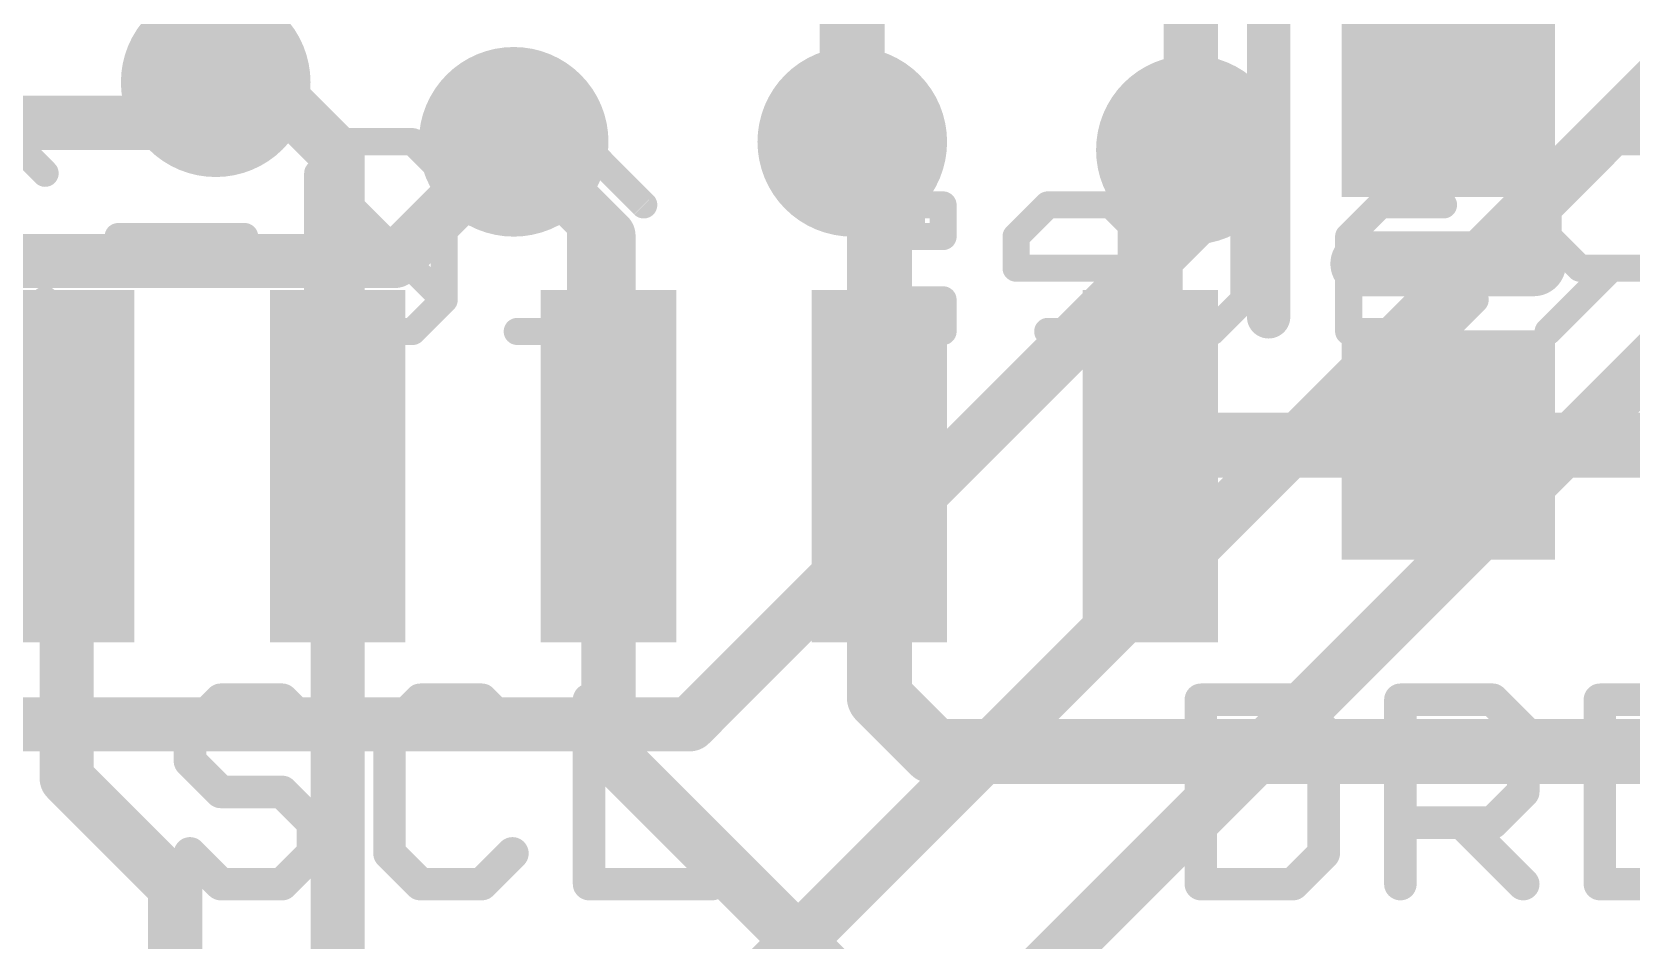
# Model space of a CAD drawing. Extents: x -9.1 to 30.1, y -12.8 to 22.4.
# Drawn here: x 6.89 to 14.39, y -0.7 to 3.56 of the extents above; entities that cross this region are included whole.
import ezdxf

# ---------------------------------------------------------------- set-up
doc = ezdxf.new("R2010")
doc.units = 0
for name, color, linetype in [('1', 12, 'CONTINUOUS'), ('16', 5, 'CONTINUOUS'), ('18', 110, 'CONTINUOUS'), ('21', 40, 'CONTINUOUS'), ('22', 6, 'CONTINUOUS')]:
    doc.layers.add(name, color=color, linetype=linetype)

# ---------------------------------------------------------------- blocks, each defined once
blk = doc.blocks.new('RECT')
blk.add_solid([(-0.5, -0.5), (0.5, -0.5), (-0.5, 0.5), (0.5, 0.5)])
blk = doc.blocks.new('ROUNDV')
at = {"const_width": 0.5}
blk.add_lwpolyline([(0, -0.25, 1), (0, 0.25, 1), (0, -0.25)], format="xyb", dxfattribs=at)

msp = doc.modelspace()

# ---------------------------------------------------------------- linework, layer by layer
at = {"layer": '1'}
for points, const_width in [([(7.747, 3.3274), (7.9791, 3.3274)], 0.254), ([(8.3185, 2.988), (7.9791, 3.3274)], 0.254), ([(9.144, 3.048), (9.1475, 3.048)], 0.254), ([(9.5885, 2.607), (9.1475, 3.048)], 0.254), ([(10.8585, 2.921), (10.7315, 3.048)], 0.3048), ([(8.3185, 1.5275), (8.3185, 2.988)], 0.254), ([(12.1285, 2.8194), (12.319, 3.0099)], 0.254), ([(10.8585, 1.5275), (10.8585, 2.921)], 0.3048), ([(12.1285, 1.5275), (12.1285, 2.8194)], 0.3048), ([(9.5885, 1.5275), (9.5885, 2.607)], 0.254), ([(12.2275, 1.6265), (12.1285, 1.5275)], 0.3048), ([(13.5255, 1.6265), (12.2275, 1.6265)], 0.3048), ([(13.5255, 1.6265), (15.0495, 1.6265)], 0.3048), ([(7.0485, 1.5275), (7.0485, 0.0635)], 0.254), ([(8.3185, 1.5275), (8.3185, -1.0795)], 0.254), ([(9.5885, 1.5275), (9.5885, 0.1905)], 0.254), ([(10.8585, 0.4445), (10.8585, 1.5275)], 0.3048), ([(11.1125, 0.1905), (10.8585, 0.4445)], 0.3048), ([(9.5885, 0.1905), (11.3665, -1.5875)], 0.254), ([(15.3035, 0.1905), (11.1125, 0.1905)], 0.3048), ([(7.0485, 0.0635), (7.5565, -0.4445)], 0.254), ([(7.5565, -0.4445), (7.5565, -2.6035)], 0.254)]:
    msp.add_lwpolyline(points, dxfattribs=dict(at, const_width=const_width))
for points, const_width in [([(7.747, 3.3909, 1), (7.747, 3.2639)], 0.127), ([(8.024, 3.3723, 1), (7.9342, 3.2825)], 0.127), ([(7.9791, 3.2639, 1), (7.9791, 3.3909)], 0.127), ([(9.144, 3.1115, 1), (9.144, 2.9845)], 0.127), ([(9.1924, 3.0929, 1), (9.1026, 3.0031)], 0.127), ([(9.1475, 2.9845, 1), (9.1475, 3.1115)], 0.127), ([(10.7854, 3.1019, 1), (10.6776, 2.9941)], 0.1524), ([(8.382, 2.988, 1), (8.255, 2.988)], 0.127), ([(8.2736, 2.9431, 1), (8.3634, 3.0329)], 0.127), ([(12.3639, 2.965, 1), (12.2741, 3.0548)], 0.127), ([(10.9347, 2.921, 1), (10.7823, 2.921)], 0.1524), ([(10.8046, 2.8671, 1), (10.9124, 2.9749)], 0.1524), ([(12.2047, 2.8194, 1), (12.0523, 2.8194)], 0.1524), ([(12.0836, 2.8643, 1), (12.1734, 2.7745)], 0.127), ([(9.652, 2.607, 1), (9.525, 2.607)], 0.127), ([(9.5436, 2.5621, 1), (9.6334, 2.6519)], 0.127), ([(12.2275, 1.7027, 1), (12.2275, 1.5503)], 0.1524), ([(12.2814, 1.5726, 1), (12.1736, 1.6804)], 0.1524), ([(13.5255, 1.7027, 1), (13.5255, 1.5503)], 0.1524), ([(13.5255, 1.5503, 1), (13.5255, 1.7027)], 0.1524), ([(7.112, 1.5275, 1), (6.985, 1.5275)], 0.127), ([(8.382, 1.5275, 1), (8.255, 1.5275)], 0.127), ([(9.652, 1.5275, 1), (9.525, 1.5275)], 0.127), ([(10.9347, 1.5275, 1), (10.7823, 1.5275)], 0.1524), ([(12.0746, 1.5814, 1), (12.1824, 1.4736)], 0.1524), ([(8.255, 1.5275, 1), (8.382, 1.5275)], 0.127), ([(9.525, 1.5275, 1), (9.652, 1.5275)], 0.127), ([(10.7823, 1.5275, 1), (10.9347, 1.5275)], 0.1524), ([(12.0523, 1.5275, 1), (12.2047, 1.5275)], 0.1524), ([(10.9124, 0.4984, 1), (10.8046, 0.3906)], 0.1524), ([(10.7823, 0.4445, 1), (10.9347, 0.4445)], 0.1524), ([(9.6334, 0.2354, 1), (9.5436, 0.1456)], 0.127), ([(11.1125, 0.2667, 1), (11.1125, 0.1143)], 0.1524), ([(11.0586, 0.1366, 1), (11.1664, 0.2444)], 0.1524), ([(9.525, 0.1905, 1), (9.652, 0.1905)], 0.127), ([(7.0934, 0.1084, 1), (7.0036, 0.0186)], 0.127), ([(6.985, 0.0635, 1), (7.112, 0.0635)], 0.127), ([(7.62, -0.4445, 1), (7.493, -0.4445)], 0.127), ([(7.5116, -0.4894, 1), (7.6014, -0.3996)], 0.127)]:
    msp.add_lwpolyline(points, format="xyb", dxfattribs=dict(at, const_width=const_width))
at = {"layer": '16'}
for points, const_width in [([(9.5885, -1.5875), (16.7005, 5.5245)], 0.254), ([(17.1577, 4.7001), (11.3665, -1.0911)], 0.254), ([(12.319, 4.572), (12.319, 3.0099)], 0.254), ([(10.7315, 3.048), (10.7315, 3.81)], 0.3048), ([(7.5565, 3.1369), (7.747, 3.3274)], 0.254), ([(7.5565, 3.1369), (0.9745, 3.1369)], 0.254), ([(8.5852, 2.4892), (9.144, 3.048)], 0.254), ([(12.319, 3.0099), (12.319, 2.667)], 0.254), ([(9.9695, 0.3175), (12.319, 2.667)], 0.254), ([(0.3048, 2.4892), (8.5852, 2.4892)], 0.254), ([(4.6355, 0.3175), (9.9695, 0.3175)], 0.254)]:
    msp.add_lwpolyline(points, dxfattribs=dict(at, const_width=const_width))
for points, const_width in [([(7.7919, 3.2825, 1), (7.7021, 3.3723)], 0.127), ([(7.5116, 3.1818, 1), (7.6014, 3.092)], 0.127), ([(7.5565, 3.0734, 1), (7.5565, 3.2004)], 0.127), ([(9.1889, 3.0031, 1), (9.0991, 3.0929)], 0.127), ([(10.6553, 3.048, 1), (10.8077, 3.048)], 0.1524), ([(12.3825, 3.0099, 1), (12.2555, 3.0099)], 0.127), ([(12.2555, 3.0099, 1), (12.3825, 3.0099)], 0.127), ([(12.3639, 2.6221, 1), (12.2741, 2.7119)], 0.127), ([(12.2555, 2.667, 1), (12.3825, 2.667)], 0.127), ([(8.5403, 2.5341, 1), (8.6301, 2.4443)], 0.127), ([(8.5852, 2.4257, 1), (8.5852, 2.5527)], 0.127), ([(9.9246, 0.3624, 1), (10.0144, 0.2726)], 0.127), ([(9.9695, 0.254, 1), (9.9695, 0.381)], 0.127)]:
    msp.add_lwpolyline(points, format="xyb", dxfattribs=dict(at, const_width=const_width))
at = {"layer": '21'}
for points, const_width in [([(12.6835, 2.2275), (12.6835, 6.0275)], 0.2032), ([(13.9255, 2.4765), (13.1255, 2.4765)], 0.3048), ([(7.7705, 0.4325), (7.6264, 0.2885)], 0.1524), ([(8.0586, 0.4325), (7.7705, 0.4325)], 0.1524), ([(8.2026, 0.2885), (8.0586, 0.4325)], 0.1524), ([(8.706, 0.4325), (8.5619, 0.2885)], 0.1524), ([(8.9941, 0.4325), (8.706, 0.4325)], 0.1524), ([(9.1382, 0.2885), (8.9941, 0.4325)], 0.1524), ([(9.4975, 0.4325), (9.4975, -0.4318)], 0.1524), ([(12.3657, 0.4325), (12.3657, -0.4318)], 0.1524), ([(12.7978, 0.4325), (12.3657, 0.4325)], 0.1524), ([(12.9419, 0.2885), (12.7978, 0.4325)], 0.1524), ([(13.3012, -0.4318), (13.3012, 0.4325)], 0.1524), ([(13.3012, 0.4325), (13.7334, 0.4325)], 0.1524), ([(13.7334, 0.4325), (13.8774, 0.2885)], 0.1524), ([(14.2367, 0.4325), (14.2367, -0.4318)], 0.1524), ([(14.6689, 0.4325), (14.2367, 0.4325)], 0.1524), ([(7.6264, 0.2885), (7.6264, 0.1444)], 0.1524), ([(8.5619, 0.2885), (8.5619, -0.2877)], 0.1524), ([(12.9419, -0.2877), (12.9419, 0.2885)], 0.1524), ([(13.8774, 0.2885), (13.8774, 0.0004)], 0.1524), ([(7.6264, 0.1444), (7.7705, 0.0004)], 0.1524), ([(7.7705, 0.0004), (8.0586, 0.0004)], 0.1524), ([(8.0586, 0.0004), (8.2026, -0.1437)], 0.1524), ([(13.8774, 0.0004), (13.7334, -0.1437)], 0.1524), ([(8.2026, -0.1437), (8.2026, -0.2877)], 0.1524), ([(13.7334, -0.1437), (13.3012, -0.1437)], 0.1524), ([(13.5893, -0.1437), (13.8774, -0.4318)], 0.1524), ([(7.7705, -0.4318), (7.6264, -0.2877)], 0.1524), ([(8.2026, -0.2877), (8.0586, -0.4318)], 0.1524), ([(8.5619, -0.2877), (8.706, -0.4318)], 0.1524), ([(8.9941, -0.4318), (9.1382, -0.2877)], 0.1524), ([(12.7978, -0.4318), (12.9419, -0.2877)], 0.1524), ([(8.0586, -0.4318), (7.7705, -0.4318)], 0.1524), ([(8.706, -0.4318), (8.9941, -0.4318)], 0.1524), ([(9.4975, -0.4318), (10.0737, -0.4318)], 0.1524), ([(12.3657, -0.4318), (12.7978, -0.4318)], 0.1524), ([(14.2367, -0.4318), (14.6689, -0.4318)], 0.1524)]:
    msp.add_lwpolyline(points, dxfattribs=dict(at, const_width=const_width))
for points, const_width in [([(13.1255, 2.5527, 1), (13.1255, 2.4003)], 0.1524), ([(13.9255, 2.4003, 1), (13.9255, 2.5527)], 0.1524), ([(12.6327, 2.2275, 1), (12.7343, 2.2275)], 0.1016), ([(7.7705, 0.4706, 1), (7.7705, 0.3944)], 0.0762), ([(7.7974, 0.4056, 1), (7.7435, 0.4595)], 0.0762), ([(8.0855, 0.4595, 1), (8.0316, 0.4056)], 0.0762), ([(8.0586, 0.3944, 1), (8.0586, 0.4706)], 0.0762), ([(8.706, 0.4706, 1), (8.706, 0.3944)], 0.0762), ([(8.7329, 0.4056, 1), (8.6791, 0.4595)], 0.0762), ([(9.0211, 0.4595, 1), (8.9672, 0.4056)], 0.0762), ([(8.9941, 0.3944, 1), (8.9941, 0.4706)], 0.0762), ([(9.5356, 0.4325, 1), (9.4594, 0.4325)], 0.0762), ([(12.4038, 0.4325, 1), (12.3276, 0.4325)], 0.0762), ([(12.3657, 0.4706, 1), (12.3657, 0.3944)], 0.0762), ([(12.8248, 0.4595, 1), (12.7709, 0.4056)], 0.0762), ([(12.7978, 0.3944, 1), (12.7978, 0.4706)], 0.0762), ([(13.3393, 0.4325, 1), (13.2631, 0.4325)], 0.0762), ([(13.3012, 0.4706, 1), (13.3012, 0.3944)], 0.0762), ([(13.7603, 0.4595, 1), (13.7064, 0.4056)], 0.0762), ([(13.7334, 0.3944, 1), (13.7334, 0.4706)], 0.0762), ([(14.2748, 0.4325, 1), (14.1986, 0.4325)], 0.0762), ([(14.2367, 0.4706, 1), (14.2367, 0.3944)], 0.0762), ([(7.6645, 0.2885, 1), (7.5883, 0.2885)], 0.0762), ([(7.5995, 0.3154, 1), (7.6534, 0.2615)], 0.0762), ([(8.1757, 0.2615, 1), (8.2296, 0.3154)], 0.0762), ([(8.6, 0.2885, 1), (8.5238, 0.2885)], 0.0762), ([(8.535, 0.3154, 1), (8.5889, 0.2615)], 0.0762), ([(9.1112, 0.2615, 1), (9.1651, 0.3154)], 0.0762), ([(12.98, 0.2885, 1), (12.9038, 0.2885)], 0.0762), ([(12.9149, 0.2615, 1), (12.9688, 0.3154)], 0.0762), ([(13.9155, 0.2885, 1), (13.8393, 0.2885)], 0.0762), ([(13.8505, 0.2615, 1), (13.9043, 0.3154)], 0.0762), ([(7.6534, 0.1714, 1), (7.5995, 0.1175)], 0.0762), ([(7.5883, 0.1444, 1), (7.6645, 0.1444)], 0.0762), ([(7.7705, 0.0385, 1), (7.7705, -0.0377)], 0.0762), ([(8.0855, 0.0273, 1), (8.0316, -0.0266)], 0.0762), ([(8.0586, -0.0377, 1), (8.0586, 0.0385)], 0.0762), ([(13.9043, -0.0266, 1), (13.8505, 0.0273)], 0.0762), ([(7.7435, -0.0266, 1), (7.7974, 0.0273)], 0.0762), ([(13.8393, 0.0004, 1), (13.9155, 0.0004)], 0.0762), ([(8.2407, -0.1437, 1), (8.1645, -0.1437)], 0.0762), ([(13.3012, -0.1056, 1), (13.3012, -0.1818)], 0.0762), ([(13.6162, -0.1167, 1), (13.5624, -0.1706)], 0.0762), ([(13.7334, -0.1818, 1), (13.7334, -0.1056)], 0.0762), ([(8.1757, -0.1706, 1), (8.2296, -0.1167)], 0.0762), ([(13.7064, -0.1167, 1), (13.7603, -0.1706)], 0.0762), ([(7.6534, -0.2608, 1), (7.5995, -0.3147)], 0.0762), ([(8.2296, -0.3147, 1), (8.1757, -0.2608)], 0.0762), ([(8.5889, -0.2608, 1), (8.535, -0.3147)], 0.0762), ([(9.1651, -0.3147, 1), (9.1112, -0.2608)], 0.0762), ([(12.9688, -0.3147, 1), (12.9149, -0.2608)], 0.0762), ([(8.1645, -0.2877, 1), (8.2407, -0.2877)], 0.0762), ([(8.5238, -0.2877, 1), (8.6, -0.2877)], 0.0762), ([(12.9038, -0.2877, 1), (12.98, -0.2877)], 0.0762), ([(7.7705, -0.3937, 1), (7.7705, -0.4699)], 0.0762), ([(7.7435, -0.4587, 1), (7.7974, -0.4049)], 0.0762), ([(8.0316, -0.4049, 1), (8.0855, -0.4587)], 0.0762), ([(8.0586, -0.4699, 1), (8.0586, -0.3937)], 0.0762), ([(8.706, -0.3937, 1), (8.706, -0.4699)], 0.0762), ([(8.6791, -0.4587, 1), (8.7329, -0.4049)], 0.0762), ([(8.9672, -0.4049, 1), (9.0211, -0.4587)], 0.0762), ([(8.9941, -0.4699, 1), (8.9941, -0.3937)], 0.0762), ([(9.4975, -0.3937, 1), (9.4975, -0.4699)], 0.0762), ([(10.0737, -0.4699, 1), (10.0737, -0.3937)], 0.0762), ([(12.3657, -0.3937, 1), (12.3657, -0.4699)], 0.0762), ([(12.7709, -0.4049, 1), (12.8248, -0.4587)], 0.0762), ([(12.7978, -0.4699, 1), (12.7978, -0.3937)], 0.0762), ([(13.8505, -0.4587, 1), (13.9043, -0.4049)], 0.0762), ([(14.2367, -0.3937, 1), (14.2367, -0.4699)], 0.0762), ([(9.4594, -0.4318, 1), (9.5356, -0.4318)], 0.0762), ([(12.3276, -0.4318, 1), (12.4038, -0.4318)], 0.0762), ([(13.2631, -0.4318, 1), (13.3393, -0.4318)], 0.0762), ([(14.1986, -0.4318, 1), (14.2748, -0.4318)], 0.0762)]:
    msp.add_lwpolyline(points, format="xyb", dxfattribs=dict(at, const_width=const_width))
at = {"layer": '22', "const_width": 0.127}
for points in [[(6.9473, 2.9005), (6.799, 3.0488)], [(8.3734, 3.0488), (8.2252, 2.9005)], [(8.67, 3.0488), (8.3734, 3.0488)], [(8.8183, 2.9005), (8.67, 3.0488)], [(9.7538, 2.7522), (9.4573, 3.0488)], [(9.4573, 3.0488), (9.4573, 2.159)], [(14.1425, 3.0488), (13.9942, 2.9005)], [(14.5874, 3.0488), (14.1425, 3.0488)], [(8.2252, 2.9005), (8.2252, 2.3073)], [(8.8183, 2.3073), (8.2252, 2.9005)], [(8.8183, 2.3073), (8.8183, 2.9005)], [(12.568, 2.9005), (12.568, 2.3073)], [(13.9942, 2.9005), (13.9942, 2.6039)], [(11.1571, 2.7522), (11.0088, 2.7522)], [(11.0088, 2.7522), (11.0088, 2.6039)], [(11.1571, 2.6039), (11.1571, 2.7522)], [(11.6478, 2.7522), (11.4995, 2.6039)], [(11.9444, 2.7522), (11.6478, 2.7522)], [(12.0926, 2.6039), (11.9444, 2.7522)], [(12.7163, 2.7522), (12.4197, 2.7522)], [(13.207, 2.7522), (13.0587, 2.6039)], [(13.5035, 2.7522), (13.207, 2.7522)], [(7.8828, 2.6039), (7.2896, 2.6039)], [(11.0088, 2.6039), (11.1571, 2.6039)], [(11.4995, 2.6039), (11.4995, 2.4556)], [(12.0926, 2.3073), (12.0926, 2.6039)], [(13.0587, 2.6039), (13.0587, 2.159)], [(13.9942, 2.6039), (14.1425, 2.4556)], [(11.4995, 2.4556), (12.0926, 2.4556)], [(13.5035, 2.4556), (13.0587, 2.4556)], [(13.6518, 2.3073), (13.5035, 2.4556)], [(14.2908, 2.4556), (13.9942, 2.159)], [(14.1425, 2.4556), (14.5874, 2.4556)], [(6.799, 2.159), (6.9473, 2.3073)], [(8.2252, 2.3073), (8.3734, 2.159)], [(8.67, 2.159), (8.8183, 2.3073)], [(11.1571, 2.3073), (11.0088, 2.3073)], [(11.0088, 2.3073), (11.0088, 2.159)], [(11.1571, 2.159), (11.1571, 2.3073)], [(11.9444, 2.159), (12.0926, 2.3073)], [(12.568, 2.3073), (12.4197, 2.159)], [(13.5035, 2.159), (13.6518, 2.3073)], [(8.3734, 2.159), (8.67, 2.159)], [(9.7538, 2.159), (9.1607, 2.159)], [(11.0088, 2.159), (11.1571, 2.159)], [(11.6478, 2.159), (11.9444, 2.159)], [(13.0587, 2.159), (13.5035, 2.159)]]:
    msp.add_lwpolyline(points, dxfattribs=at)
at = {"layer": '22', "const_width": 0.0635}
for points in [[(8.3734, 3.0805, 1), (8.3734, 3.017)], [(8.3959, 3.0263, 1), (8.351, 3.0712)], [(8.6925, 3.0712, 1), (8.6476, 3.0263)], [(8.67, 3.017, 1), (8.67, 3.0805)], [(9.489, 3.0488, 1), (9.4255, 3.0488)], [(9.4797, 3.0712, 1), (9.4348, 3.0263)], [(14.1425, 3.0805, 1), (14.1425, 3.017)], [(14.1649, 3.0263, 1), (14.12, 3.0712)], [(6.9248, 2.878, 1), (6.9697, 2.9229)], [(8.2569, 2.9005, 1), (8.1934, 2.9005)], [(8.2476, 2.9229, 1), (8.2027, 2.878)], [(8.2027, 2.9229, 1), (8.2476, 2.878)], [(8.8501, 2.9005, 1), (8.7866, 2.9005)], [(8.7959, 2.878, 1), (8.8408, 2.9229)], [(12.5998, 2.9005, 1), (12.5363, 2.9005)], [(14.0259, 2.9005, 1), (13.9624, 2.9005)], [(13.9717, 2.9229, 1), (14.0166, 2.878)], [(9.7314, 2.7297, 1), (9.7763, 2.7746)], [(11.0088, 2.7839, 1), (11.0088, 2.7204)], [(11.0406, 2.7522, 1), (10.9771, 2.7522)], [(11.1889, 2.7522, 1), (11.1254, 2.7522)], [(11.1571, 2.7204, 1), (11.1571, 2.7839)], [(11.6478, 2.7839, 1), (11.6478, 2.7204)], [(11.6702, 2.7297, 1), (11.6253, 2.7746)], [(11.9668, 2.7746, 1), (11.9219, 2.7297)], [(11.9444, 2.7204, 1), (11.9444, 2.7839)], [(12.4197, 2.7839, 1), (12.4197, 2.7204)], [(12.7163, 2.7204, 1), (12.7163, 2.7839)], [(13.207, 2.7839, 1), (13.207, 2.7204)], [(13.2294, 2.7297, 1), (13.1845, 2.7746)], [(13.5035, 2.7204, 1), (13.5035, 2.7839)], [(7.2896, 2.6356, 1), (7.2896, 2.5721)], [(7.8828, 2.5721, 1), (7.8828, 2.6356)], [(11.0088, 2.6356, 1), (11.0088, 2.5721)], [(10.9771, 2.6039, 1), (11.0406, 2.6039)], [(11.1254, 2.6039, 1), (11.1889, 2.6039)], [(11.1571, 2.5721, 1), (11.1571, 2.6356)], [(11.5312, 2.6039, 1), (11.4677, 2.6039)], [(11.477, 2.6263, 1), (11.5219, 2.5814)], [(12.1244, 2.6039, 1), (12.0609, 2.6039)], [(12.0702, 2.5814, 1), (12.1151, 2.6263)], [(13.0904, 2.6039, 1), (13.0269, 2.6039)], [(13.0362, 2.6263, 1), (13.0811, 2.5814)], [(14.0166, 2.6263, 1), (13.9717, 2.5814)], [(13.9624, 2.6039, 1), (14.0259, 2.6039)], [(11.4995, 2.4873, 1), (11.4995, 2.4238)], [(11.4677, 2.4556, 1), (11.5312, 2.4556)], [(12.0926, 2.4238, 1), (12.0926, 2.4873)], [(13.0587, 2.4873, 1), (13.0587, 2.4238)], [(13.526, 2.478, 1), (13.4811, 2.4331)], [(13.5035, 2.4238, 1), (13.5035, 2.4873)], [(14.1425, 2.4873, 1), (14.1425, 2.4238)], [(14.12, 2.4331, 1), (14.1649, 2.478)], [(14.3132, 2.4331, 1), (14.2683, 2.478)], [(6.9697, 2.2848, 1), (6.9248, 2.3297)], [(8.1934, 2.3073, 1), (8.2569, 2.3073)], [(8.2476, 2.3297, 1), (8.2027, 2.2848)], [(8.7866, 2.3073, 1), (8.8501, 2.3073)], [(8.8408, 2.2848, 1), (8.7959, 2.3297)], [(8.7959, 2.2848, 1), (8.8408, 2.3297)], [(11.0406, 2.3073, 1), (10.9771, 2.3073)], [(11.0088, 2.339, 1), (11.0088, 2.2755)], [(11.1889, 2.3073, 1), (11.1254, 2.3073)], [(11.1571, 2.2755, 1), (11.1571, 2.339)], [(12.0609, 2.3073, 1), (12.1244, 2.3073)], [(12.1151, 2.2848, 1), (12.0702, 2.3297)], [(12.5363, 2.3073, 1), (12.5998, 2.3073)], [(12.5905, 2.2848, 1), (12.5456, 2.3297)], [(13.6743, 2.2848, 1), (13.6294, 2.3297)], [(13.6294, 2.2848, 1), (13.6743, 2.3297)], [(8.3734, 2.1908, 1), (8.3734, 2.1273)], [(8.351, 2.1365, 1), (8.3959, 2.1815)], [(8.6476, 2.1815, 1), (8.6925, 2.1365)], [(8.67, 2.1273, 1), (8.67, 2.1908)], [(9.1607, 2.1908, 1), (9.1607, 2.1273)], [(9.4255, 2.159, 1), (9.489, 2.159)], [(9.7538, 2.1273, 1), (9.7538, 2.1908)], [(11.0088, 2.1908, 1), (11.0088, 2.1273)], [(10.9771, 2.159, 1), (11.0406, 2.159)], [(11.1254, 2.159, 1), (11.1889, 2.159)], [(11.1571, 2.1273, 1), (11.1571, 2.1908)], [(11.6478, 2.1908, 1), (11.6478, 2.1273)], [(11.9219, 2.1815, 1), (11.9668, 2.1365)], [(11.9444, 2.1273, 1), (11.9444, 2.1908)], [(12.3973, 2.1815, 1), (12.4422, 2.1365)], [(13.0269, 2.159, 1), (13.0904, 2.159)], [(13.0587, 2.1908, 1), (13.0587, 2.1273)], [(13.4811, 2.1815, 1), (13.526, 2.1365)], [(13.5035, 2.1273, 1), (13.5035, 2.1908)], [(13.9717, 2.1815, 1), (14.0166, 2.1365)]]:
    msp.add_lwpolyline(points, format="xyb", dxfattribs=at)

# ---------------------------------------------------------------- block references
at = {"layer": '1', "xscale": 1.075, "rotation": 270}
for p in [(13.5255, 3.3265), (13.5255, 1.6265)]:
    msp.add_blockref('RECT', p, dxfattribs=at)
at = {"layer": '1', "xscale": 0.635, "yscale": 1.651, "rotation": 180}
for p in [(7.0485, 1.5275), (8.3185, 1.5275), (9.5885, 1.5275), (10.8585, 1.5275), (12.1285, 1.5275)]:
    msp.add_blockref('RECT', p, dxfattribs=at)
at = {"layer": '18', "xscale": 0.889, "yscale": 0.889}
for p in [(7.747, 3.3274), (7.747, 3.3274), (9.144, 3.048), (9.144, 3.048), (10.7315, 3.048), (10.7315, 3.048), (12.319, 3.0099), (12.319, 3.0099)]:
    msp.add_blockref('ROUNDV', p, dxfattribs=at)

doc.saveas('drawing.dxf')
